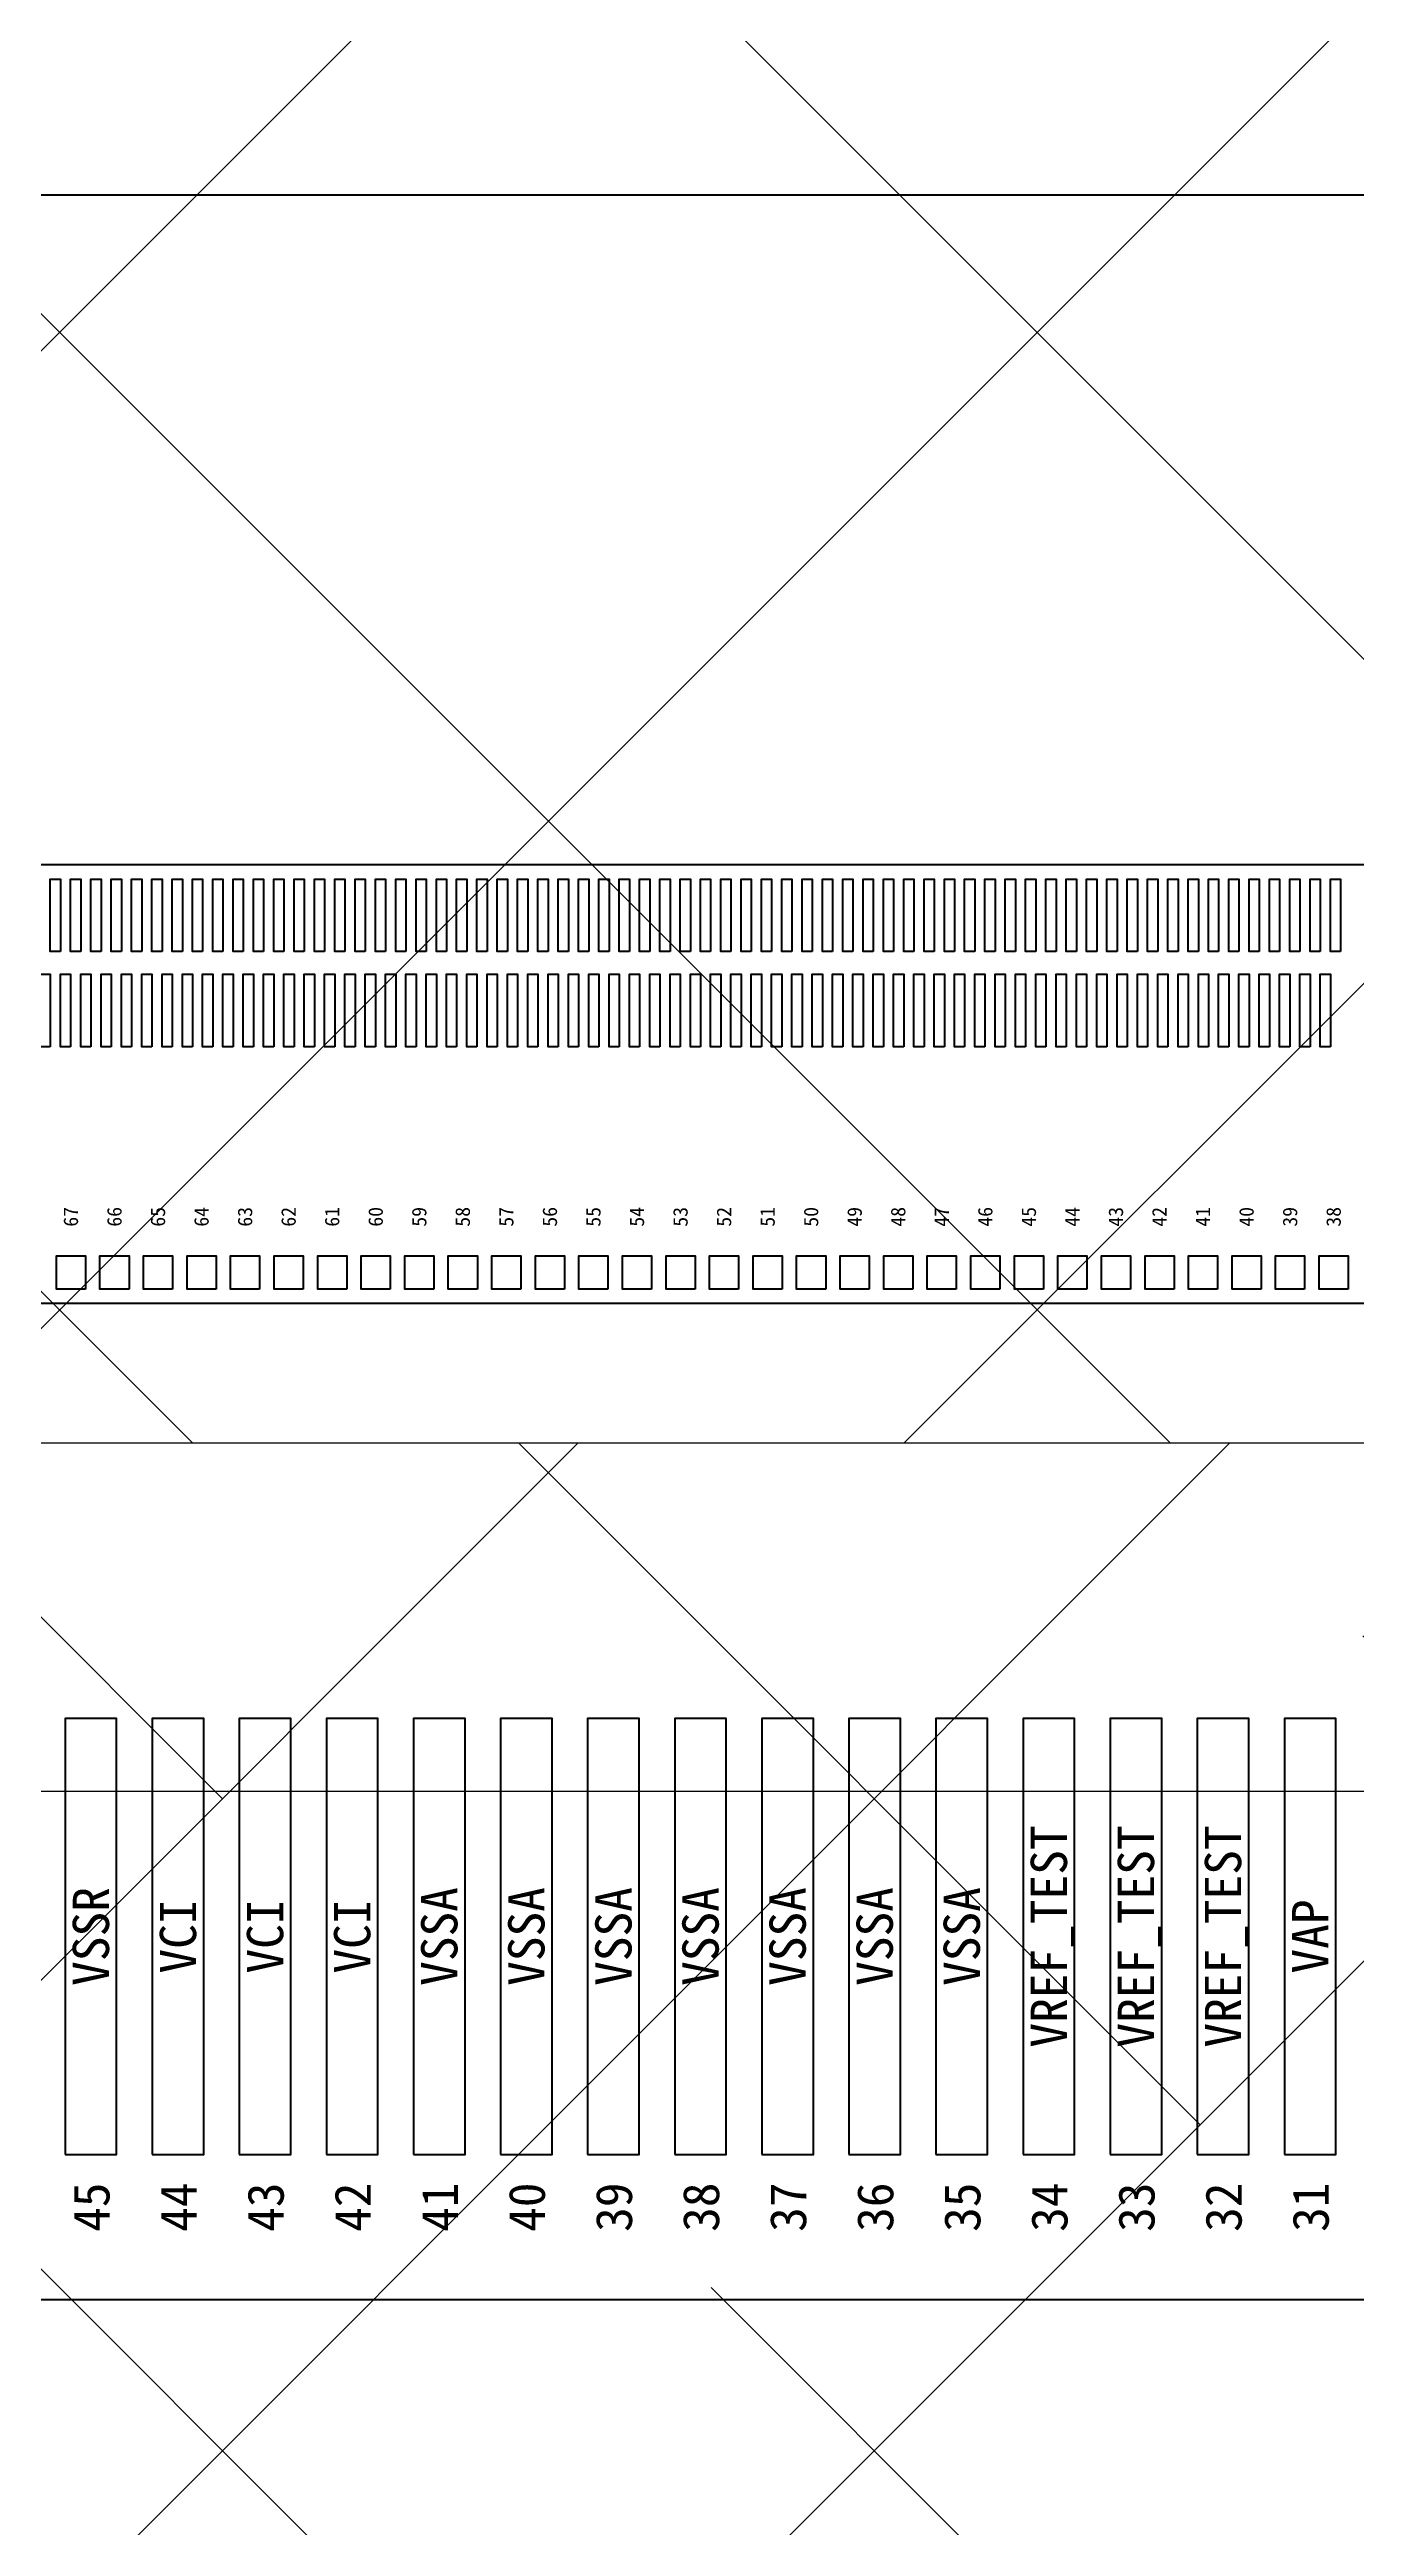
# Model space of a CAD drawing. Header units: millimetres. Extents: x -14728 to -14345, y -1653 to -1382.
# Drawn here: x -14628.402 to -14626.603, y -1502.199 to -1498.786 of the extents above; entities that cross this region are included whole.
import ezdxf
from ezdxf.enums import TextEntityAlignment as Align

# ---------------------------------------------------------------- set-up
doc = ezdxf.new("R2010")
doc.units = ezdxf.units.MM
for name, color, linetype in [('FPC', 41, 'Continuous'), ('lcd', 4, 'Continuous'), ('T-SHADING黑白双面胶', 5, 'Continuous'), ('遮光胶带', 160, 'Continuous')]:
    doc.layers.add(name, color=color, linetype=linetype)
for name, color, linetype, lineweight in [('GATE.drawing', 3, 'Continuous', 100), ('L122.drawing', 7, 'Continuous', 100), ('TFT_line.drawing', 3, 'Continuous', 100)]:
    doc.layers.add(name, color=color, linetype=linetype, lineweight=lineweight)
doc.styles.get("Standard").update_dxf_attribs({"font": 'SimSun.ttf'})

# ---------------------------------------------------------------- blocks, each defined once
blk = doc.blocks.new('BL20260327')
at = {"layer": 'T-SHADING黑白双面胶', "ltscale": 0.2}
h = blk.add_hatch(dxfattribs=at)
h.set_pattern_fill('ANSI37,_O', color=256, scale=0.3)
h.set_pattern_definition([(45, (-15383.40399561759, 139.4954036169188), (-0.6735192090801864, 0.6735192090801865), []), (135, (-15383.40399561759, 139.4954036169188), (-0.6735192090801865, -0.6735192090801864), [])])
h.paths.add_polyline_path([(-14838.02374252227, -1518.564671805531), (-14838.02374252227, -1448.74467180553), (-14889.62374252227, -1448.74467180553), (-14889.62374252227, -1518.56467180553)])
h.paths.add_polyline_path([(-14839.22374252224, -1515.344671805531), (-14888.42374252227, -1515.34467180553), (-14888.42374252227, -1449.944671805531), (-14839.22374252227, -1449.944671805531)], flags=16)
at = {"layer": '遮光胶带'}
h = blk.add_hatch(dxfattribs=at)
h.set_pattern_fill('ANSI38,_O', color=201, scale=0.2)
h.set_pattern_definition([(45, (-15383.40399561759, 139.4954036169188), (-0.4490128060534576, 0.4490128060534577), []), (135, (-15383.40399561759, 139.4954036169188), (-1.347038418160373, 0.4490128060534578), [1.5875, -0.9525000000000001])])
h.paths.add_polyline_path([(-14840.70335398741, -1519.97467180553), (-14838.02374252227, -1519.97467180553), (-14838.02374252227, -1518.564671805531), (-14889.62374252227, -1518.564671805531), (-14889.62374252227, -1519.97467180553), (-14887.00413105716, -1519.97467180553), (-14887.00413105716, -1521.154671805225), (-14882.70374252226, -1521.154671805225), (-14882.70374252226, -1522.664671805546), (-14847.35374252227, -1522.66467180553), (-14847.35374252227, -1521.154671805225), (-14840.70335398741, -1521.154671805225)])
at = {"layer": 'T-SHADING黑白双面胶'}
blk.add_line((-14889.62374252227, -1518.564671805531), (-14838.02374252227, -1518.564671805531), dxfattribs=at)
blk = doc.blocks.new('fpc_pad')
at = {"layer": 'GATE.drawing', "color": 3, "linetype": 'Continuous', "lineweight": 100}
blk.add_lwpolyline([(-0.0355, -0.3005), (0.0355, -0.3005), (0.0355, 0.3005), (-0.0355, 0.3005)], close=True, dxfattribs=at)
blk = doc.blocks.new('NV3030B1N_PAD_NOshift')
at = {"layer": 'TFT_line.drawing', "color": 3, "linetype": 'Continuous', "lineweight": 100}
for points in [[(-7.65, -0.3025), (7.65, -0.3025), (7.65, 0.3025), (-7.65, 0.3025)], [(-5.082000000000001, 0.1825), (-5.068000000000001, 0.1825), (-5.068000000000001, 0.2825), (-5.082000000000001, 0.2825)], [(-5.054, 0.1825), (-5.04, 0.1825), (-5.04, 0.2825), (-5.054, 0.2825)], [(-5.026000000000001, 0.1825), (-5.012, 0.1825), (-5.012, 0.2825), (-5.026000000000001, 0.2825)], [(-4.998, 0.1825), (-4.984, 0.1825), (-4.984, 0.2825), (-4.998, 0.2825)], [(-4.970000000000001, 0.1825), (-4.956, 0.1825), (-4.956, 0.2825), (-4.970000000000001, 0.2825)], [(-4.942, 0.1825), (-4.928000000000001, 0.1825), (-4.928000000000001, 0.2825), (-4.942, 0.2825)], [(-4.914000000000001, 0.1825), (-4.9, 0.1825), (-4.9, 0.2825), (-4.914000000000001, 0.2825)], [(-4.886, 0.1825), (-4.872000000000001, 0.1825), (-4.872000000000001, 0.2825), (-4.886, 0.2825)], [(-4.858000000000001, 0.1825), (-4.844, 0.1825), (-4.844, 0.2825), (-4.858000000000001, 0.2825)], [(-4.83, 0.1825), (-4.816000000000001, 0.1825), (-4.816000000000001, 0.2825), (-4.83, 0.2825)], [(-4.802, 0.1825), (-4.788, 0.1825), (-4.788, 0.2825), (-4.802, 0.2825)], [(-4.774, 0.1825), (-4.760000000000001, 0.1825), (-4.760000000000001, 0.2825), (-4.774, 0.2825)], [(-4.746, 0.1825), (-4.732, 0.1825), (-4.732, 0.2825), (-4.746, 0.2825)], [(-4.718, 0.1825), (-4.704000000000001, 0.1825), (-4.704000000000001, 0.2825), (-4.718, 0.2825)], [(-4.69, 0.1825), (-4.676, 0.1825), (-4.676, 0.2825), (-4.69, 0.2825)], [(-4.662000000000001, 0.1825), (-4.648000000000001, 0.1825), (-4.648000000000001, 0.2825), (-4.662000000000001, 0.2825)], [(-4.634, 0.1825), (-4.62, 0.1825), (-4.62, 0.2825), (-4.634, 0.2825)], [(-4.606000000000001, 0.1825), (-4.592000000000001, 0.1825), (-4.592000000000001, 0.2825), (-4.606000000000001, 0.2825)], [(-4.578, 0.1825), (-4.564, 0.1825), (-4.564, 0.2825), (-4.578, 0.2825)], [(-4.550000000000001, 0.1825), (-4.536, 0.1825), (-4.536, 0.2825), (-4.550000000000001, 0.2825)], [(-4.522, 0.1825), (-4.508, 0.1825), (-4.508, 0.2825), (-4.522, 0.2825)], [(-4.494000000000001, 0.1825), (-4.48, 0.1825), (-4.48, 0.2825), (-4.494000000000001, 0.2825)], [(-4.466, 0.1825), (-4.452, 0.1825), (-4.452, 0.2825), (-4.466, 0.2825)], [(-4.438000000000001, 0.1825), (-4.424, 0.1825), (-4.424, 0.2825), (-4.438000000000001, 0.2825)], [(-4.41, 0.1825), (-4.396000000000001, 0.1825), (-4.396000000000001, 0.2825), (-4.41, 0.2825)], [(-4.382000000000001, 0.1825), (-4.368, 0.1825), (-4.368, 0.2825), (-4.382000000000001, 0.2825)], [(-4.354, 0.1825), (-4.340000000000001, 0.1825), (-4.340000000000001, 0.2825), (-4.354, 0.2825)], [(-4.326000000000001, 0.1825), (-4.312, 0.1825), (-4.312, 0.2825), (-4.326000000000001, 0.2825)], [(-4.298, 0.1825), (-4.284000000000001, 0.1825), (-4.284000000000001, 0.2825), (-4.298, 0.2825)], [(-4.27, 0.1825), (-4.256, 0.1825), (-4.256, 0.2825), (-4.27, 0.2825)], [(-4.242, 0.1825), (-4.228000000000001, 0.1825), (-4.228000000000001, 0.2825), (-4.242, 0.2825)], [(-4.214, 0.1825), (-4.2, 0.1825), (-4.2, 0.2825), (-4.214, 0.2825)], [(-4.186, 0.1825), (-4.172000000000001, 0.1825), (-4.172000000000001, 0.2825), (-4.186, 0.2825)], [(-4.158, 0.1825), (-4.144, 0.1825), (-4.144, 0.2825), (-4.158, 0.2825)], [(-4.130000000000001, 0.1825), (-4.116000000000001, 0.1825), (-4.116000000000001, 0.2825), (-4.130000000000001, 0.2825)], [(-4.102, 0.1825), (-4.088, 0.1825), (-4.088, 0.2825), (-4.102, 0.2825)], [(-4.074000000000001, 0.1825), (-4.06, 0.1825), (-4.06, 0.2825), (-4.074000000000001, 0.2825)], [(-4.046, 0.1825), (-4.032, 0.1825), (-4.032, 0.2825), (-4.046, 0.2825)], [(-4.018000000000001, 0.1825), (-4.004, 0.1825), (-4.004, 0.2825), (-4.018000000000001, 0.2825)], [(-3.99, 0.1825), (-3.976, 0.1825), (-3.976, 0.2825), (-3.99, 0.2825)], [(-3.962, 0.1825), (-3.948, 0.1825), (-3.948, 0.2825), (-3.962, 0.2825)], [(-3.934, 0.1825), (-3.92, 0.1825), (-3.92, 0.2825), (-3.934, 0.2825)], [(-3.906, 0.1825), (-3.892, 0.1825), (-3.892, 0.2825), (-3.906, 0.2825)], [(-3.878, 0.1825), (-3.864, 0.1825), (-3.864, 0.2825), (-3.878, 0.2825)], [(-3.850000000000001, 0.1825), (-3.836, 0.1825), (-3.836, 0.2825), (-3.850000000000001, 0.2825)], [(-3.822000000000001, 0.1825), (-3.808, 0.1825), (-3.808, 0.2825), (-3.822000000000001, 0.2825)], [(-3.794000000000001, 0.1825), (-3.78, 0.1825), (-3.78, 0.2825), (-3.794000000000001, 0.2825)], [(-3.766000000000001, 0.1825), (-3.752, 0.1825), (-3.752, 0.2825), (-3.766000000000001, 0.2825)], [(-3.738, 0.1825), (-3.724, 0.1825), (-3.724, 0.2825), (-3.738, 0.2825)], [(-3.71, 0.1825), (-3.696, 0.1825), (-3.696, 0.2825), (-3.71, 0.2825)], [(-3.682, 0.1825), (-3.668, 0.1825), (-3.668, 0.2825), (-3.682, 0.2825)], [(-3.654, 0.1825), (-3.64, 0.1825), (-3.64, 0.2825), (-3.654, 0.2825)], [(-3.626, 0.1825), (-3.612, 0.1825), (-3.612, 0.2825), (-3.626, 0.2825)], [(-3.598, 0.1825), (-3.584, 0.1825), (-3.584, 0.2825), (-3.598, 0.2825)], [(-3.57, 0.1825), (-3.556, 0.1825), (-3.556, 0.2825), (-3.57, 0.2825)], [(-3.542, 0.1825), (-3.528, 0.1825), (-3.528, 0.2825), (-3.542, 0.2825)], [(-3.514, 0.1825), (-3.5, 0.1825), (-3.5, 0.2825), (-3.514, 0.2825)], [(-3.486, 0.1825), (-3.472, 0.1825), (-3.472, 0.2825), (-3.486, 0.2825)], [(-3.458, 0.1825), (-3.444, 0.1825), (-3.444, 0.2825), (-3.458, 0.2825)], [(-3.43, 0.1825), (-3.416, 0.1825), (-3.416, 0.2825), (-3.43, 0.2825)], [(-3.402, 0.1825), (-3.388, 0.1825), (-3.388, 0.2825), (-3.402, 0.2825)], [(-3.374, 0.1825), (-3.36, 0.1825), (-3.36, 0.2825), (-3.374, 0.2825)], [(-3.346, 0.1825), (-3.332, 0.1825), (-3.332, 0.2825), (-3.346, 0.2825)], [(-3.318, 0.1825), (-3.304, 0.1825), (-3.304, 0.2825), (-3.318, 0.2825)], [(-5.068000000000001, 0.0515), (-5.054, 0.0515), (-5.054, 0.1515), (-5.068000000000001, 0.1515)], [(-5.04, 0.0515), (-5.026000000000001, 0.0515), (-5.026000000000001, 0.1515), (-5.04, 0.1515)], [(-5.012, 0.0515), (-4.998, 0.0515), (-4.998, 0.1515), (-5.012, 0.1515)], [(-4.984, 0.0515), (-4.970000000000001, 0.0515), (-4.970000000000001, 0.1515), (-4.984, 0.1515)], [(-4.956, 0.0515), (-4.942, 0.0515), (-4.942, 0.1515), (-4.956, 0.1515)], [(-4.928000000000001, 0.0515), (-4.914000000000001, 0.0515), (-4.914000000000001, 0.1515), (-4.928000000000001, 0.1515)], [(-4.9, 0.0515), (-4.886, 0.0515), (-4.886, 0.1515), (-4.9, 0.1515)], [(-4.872000000000001, 0.0515), (-4.858000000000001, 0.0515), (-4.858000000000001, 0.1515), (-4.872000000000001, 0.1515)], [(-4.844, 0.0515), (-4.83, 0.0515), (-4.83, 0.1515), (-4.844, 0.1515)], [(-4.816000000000001, 0.0515), (-4.802, 0.0515), (-4.802, 0.1515), (-4.816000000000001, 0.1515)], [(-4.788, 0.0515), (-4.774, 0.0515), (-4.774, 0.1515), (-4.788, 0.1515)], [(-4.760000000000001, 0.0515), (-4.746, 0.0515), (-4.746, 0.1515), (-4.760000000000001, 0.1515)], [(-4.732, 0.0515), (-4.718, 0.0515), (-4.718, 0.1515), (-4.732, 0.1515)], [(-4.704000000000001, 0.0515), (-4.69, 0.0515), (-4.69, 0.1515), (-4.704000000000001, 0.1515)], [(-4.676, 0.0515), (-4.662000000000001, 0.0515), (-4.662000000000001, 0.1515), (-4.676, 0.1515)], [(-4.648000000000001, 0.0515), (-4.634, 0.0515), (-4.634, 0.1515), (-4.648000000000001, 0.1515)], [(-4.62, 0.0515), (-4.606000000000001, 0.0515), (-4.606000000000001, 0.1515), (-4.62, 0.1515)], [(-4.592000000000001, 0.0515), (-4.578, 0.0515), (-4.578, 0.1515), (-4.592000000000001, 0.1515)], [(-4.564, 0.0515), (-4.550000000000001, 0.0515), (-4.550000000000001, 0.1515), (-4.564, 0.1515)], [(-4.536, 0.0515), (-4.522, 0.0515), (-4.522, 0.1515), (-4.536, 0.1515)], [(-4.508, 0.0515), (-4.494000000000001, 0.0515), (-4.494000000000001, 0.1515), (-4.508, 0.1515)], [(-4.48, 0.0515), (-4.466, 0.0515), (-4.466, 0.1515), (-4.48, 0.1515)], [(-4.452, 0.0515), (-4.438000000000001, 0.0515), (-4.438000000000001, 0.1515), (-4.452, 0.1515)], [(-4.424, 0.0515), (-4.41, 0.0515), (-4.41, 0.1515), (-4.424, 0.1515)], [(-4.396000000000001, 0.0515), (-4.382000000000001, 0.0515), (-4.382000000000001, 0.1515), (-4.396000000000001, 0.1515)], [(-4.368, 0.0515), (-4.354, 0.0515), (-4.354, 0.1515), (-4.368, 0.1515)], [(-4.340000000000001, 0.0515), (-4.326000000000001, 0.0515), (-4.326000000000001, 0.1515), (-4.340000000000001, 0.1515)], [(-4.312, 0.0515), (-4.298, 0.0515), (-4.298, 0.1515), (-4.312, 0.1515)], [(-4.284000000000001, 0.0515), (-4.27, 0.0515), (-4.27, 0.1515), (-4.284000000000001, 0.1515)], [(-4.256, 0.0515), (-4.242, 0.0515), (-4.242, 0.1515), (-4.256, 0.1515)], [(-4.228000000000001, 0.0515), (-4.214, 0.0515), (-4.214, 0.1515), (-4.228000000000001, 0.1515)], [(-4.2, 0.0515), (-4.186, 0.0515), (-4.186, 0.1515), (-4.2, 0.1515)], [(-4.172000000000001, 0.0515), (-4.158, 0.0515), (-4.158, 0.1515), (-4.172000000000001, 0.1515)], [(-4.144, 0.0515), (-4.130000000000001, 0.0515), (-4.130000000000001, 0.1515), (-4.144, 0.1515)], [(-4.116000000000001, 0.0515), (-4.102, 0.0515), (-4.102, 0.1515), (-4.116000000000001, 0.1515)], [(-4.088, 0.0515), (-4.074000000000001, 0.0515), (-4.074000000000001, 0.1515), (-4.088, 0.1515)], [(-4.06, 0.0515), (-4.046, 0.0515), (-4.046, 0.1515), (-4.06, 0.1515)], [(-4.032, 0.0515), (-4.018000000000001, 0.0515), (-4.018000000000001, 0.1515), (-4.032, 0.1515)], [(-4.004, 0.0515), (-3.99, 0.0515), (-3.99, 0.1515), (-4.004, 0.1515)], [(-3.976, 0.0515), (-3.962, 0.0515), (-3.962, 0.1515), (-3.976, 0.1515)], [(-3.948, 0.0515), (-3.934, 0.0515), (-3.934, 0.1515), (-3.948, 0.1515)], [(-3.92, 0.0515), (-3.906, 0.0515), (-3.906, 0.1515), (-3.92, 0.1515)], [(-3.892, 0.0515), (-3.878, 0.0515), (-3.878, 0.1515), (-3.892, 0.1515)], [(-3.864, 0.0515), (-3.850000000000001, 0.0515), (-3.850000000000001, 0.1515), (-3.864, 0.1515)], [(-3.836, 0.0515), (-3.822000000000001, 0.0515), (-3.822000000000001, 0.1515), (-3.836, 0.1515)], [(-3.808, 0.0515), (-3.794000000000001, 0.0515), (-3.794000000000001, 0.1515), (-3.808, 0.1515)], [(-3.78, 0.0515), (-3.766000000000001, 0.0515), (-3.766000000000001, 0.1515), (-3.78, 0.1515)], [(-3.752, 0.0515), (-3.738, 0.0515), (-3.738, 0.1515), (-3.752, 0.1515)], [(-3.724, 0.0515), (-3.71, 0.0515), (-3.71, 0.1515), (-3.724, 0.1515)], [(-3.696, 0.0515), (-3.682, 0.0515), (-3.682, 0.1515), (-3.696, 0.1515)], [(-3.668, 0.0515), (-3.654, 0.0515), (-3.654, 0.1515), (-3.668, 0.1515)], [(-3.64, 0.0515), (-3.626, 0.0515), (-3.626, 0.1515), (-3.64, 0.1515)], [(-3.612, 0.0515), (-3.598, 0.0515), (-3.598, 0.1515), (-3.612, 0.1515)], [(-3.584, 0.0515), (-3.57, 0.0515), (-3.57, 0.1515), (-3.584, 0.1515)], [(-3.556, 0.0515), (-3.542, 0.0515), (-3.542, 0.1515), (-3.556, 0.1515)], [(-3.528, 0.0515), (-3.514, 0.0515), (-3.514, 0.1515), (-3.528, 0.1515)], [(-3.5, 0.0515), (-3.486, 0.0515), (-3.486, 0.1515), (-3.5, 0.1515)], [(-3.472, 0.0515), (-3.458, 0.0515), (-3.458, 0.1515), (-3.472, 0.1515)], [(-3.444, 0.0515), (-3.43, 0.0515), (-3.43, 0.1515), (-3.444, 0.1515)], [(-3.416, 0.0515), (-3.402, 0.0515), (-3.402, 0.1515), (-3.416, 0.1515)], [(-3.388, 0.0515), (-3.374, 0.0515), (-3.374, 0.1515), (-3.388, 0.1515)], [(-3.36, 0.0515), (-3.346, 0.0515), (-3.346, 0.1515), (-3.36, 0.1515)], [(-3.332, 0.0515), (-3.318, 0.0515), (-3.318, 0.1515), (-3.332, 0.1515)], [(-3.304, 0.0515), (-3.29, 0.0515), (-3.29, 0.1515), (-3.304, 0.1515)], [(-5.0925, -0.2825), (-5.0525, -0.2825), (-5.0525, -0.2365), (-5.0925, -0.2365)], [(-5.032500000000001, -0.2825), (-4.992500000000001, -0.2825), (-4.992500000000001, -0.2365), (-5.032500000000001, -0.2365)], [(-4.9725, -0.2825), (-4.9325, -0.2825), (-4.9325, -0.2365), (-4.9725, -0.2365)], [(-4.912500000000001, -0.2825), (-4.8725, -0.2825), (-4.8725, -0.2365), (-4.912500000000001, -0.2365)], [(-4.8525, -0.2825), (-4.8125, -0.2825), (-4.8125, -0.2365), (-4.8525, -0.2365)], [(-4.7925, -0.2825), (-4.7525, -0.2825), (-4.7525, -0.2365), (-4.7925, -0.2365)], [(-4.732500000000001, -0.2825), (-4.692500000000001, -0.2825), (-4.692500000000001, -0.2365), (-4.732500000000001, -0.2365)], [(-4.6725, -0.2825), (-4.6325, -0.2825), (-4.6325, -0.2365), (-4.6725, -0.2365)], [(-4.612500000000001, -0.2825), (-4.572500000000001, -0.2825), (-4.572500000000001, -0.2365), (-4.612500000000001, -0.2365)], [(-4.5525, -0.2825), (-4.5125, -0.2825), (-4.5125, -0.2365), (-4.5525, -0.2365)], [(-4.492500000000001, -0.2825), (-4.452500000000001, -0.2825), (-4.452500000000001, -0.2365), (-4.492500000000001, -0.2365)], [(-4.4325, -0.2825), (-4.3925, -0.2825), (-4.3925, -0.2365), (-4.4325, -0.2365)], [(-4.3725, -0.2825), (-4.3325, -0.2825), (-4.3325, -0.2365), (-4.3725, -0.2365)], [(-4.3125, -0.2825), (-4.2725, -0.2825), (-4.2725, -0.2365), (-4.3125, -0.2365)], [(-4.2525, -0.2825), (-4.2125, -0.2825), (-4.2125, -0.2365), (-4.2525, -0.2365)], [(-4.192500000000001, -0.2825), (-4.152500000000001, -0.2825), (-4.152500000000001, -0.2365), (-4.192500000000001, -0.2365)], [(-4.1325, -0.2825), (-4.0925, -0.2825), (-4.0925, -0.2365), (-4.1325, -0.2365)], [(-4.072500000000001, -0.2825), (-4.032500000000001, -0.2825), (-4.032500000000001, -0.2365), (-4.072500000000001, -0.2365)], [(-4.0125, -0.2825), (-3.9725, -0.2825), (-3.9725, -0.2365), (-4.0125, -0.2365)], [(-3.9525, -0.2825), (-3.912500000000001, -0.2825), (-3.912500000000001, -0.2365), (-3.9525, -0.2365)], [(-3.892500000000001, -0.2825), (-3.852500000000001, -0.2825), (-3.852500000000001, -0.2365), (-3.892500000000001, -0.2365)], [(-3.832500000000001, -0.2825), (-3.7925, -0.2825), (-3.7925, -0.2365), (-3.832500000000001, -0.2365)], [(-3.7725, -0.2825), (-3.7325, -0.2825), (-3.7325, -0.2365), (-3.7725, -0.2365)], [(-3.7125, -0.2825), (-3.6725, -0.2825), (-3.6725, -0.2365), (-3.7125, -0.2365)], [(-3.6525, -0.2825), (-3.6125, -0.2825), (-3.6125, -0.2365), (-3.6525, -0.2365)], [(-3.5925, -0.2825), (-3.5525, -0.2825), (-3.5525, -0.2365), (-3.5925, -0.2365)], [(-3.5325, -0.2825), (-3.4925, -0.2825), (-3.4925, -0.2365), (-3.5325, -0.2365)], [(-3.4725, -0.2825), (-3.4325, -0.2825), (-3.4325, -0.2365), (-3.4725, -0.2365)], [(-3.4125, -0.2825), (-3.3725, -0.2825), (-3.3725, -0.2365), (-3.4125, -0.2365)], [(-3.3525, -0.2825), (-3.3125, -0.2825), (-3.3125, -0.2365), (-3.3525, -0.2365)]]:
    blk.add_lwpolyline(points, close=True, dxfattribs=at)
blk = doc.blocks.new('ic_all')
at = {"color": 1, "linetype": 'Continuous', "lineweight": 100, "xscale": -1}
blk.add_blockref('NV3030B1N_PAD_NOshift', (0, 0.002), dxfattribs=at)
at = {"layer": 'L122.drawing', "color": 7, "linetype": 'Continuous', "lineweight": 100}
for s, p in [('67', (3.33228, -0.18086)), ('66', (3.39228, -0.18086)), ('65', (3.45228, -0.18086)), ('64', (3.51228, -0.18086)), ('63', (3.57228, -0.18086)), ('62', (3.63228, -0.18086)), ('61', (3.69228, -0.18086)), ('60', (3.75228, -0.18086)), ('59', (3.81228, -0.18086)), ('58', (3.87228, -0.18086)), ('57', (3.93228, -0.18086)), ('56', (3.992280000000001, -0.18086)), ('55', (4.052280000000001, -0.18086)), ('54', (4.11228, -0.18086)), ('53', (4.172280000000001, -0.18086)), ('52', (4.23228, -0.18086)), ('51', (4.292280000000001, -0.18086)), ('50', (4.35228, -0.18086)), ('49', (4.41228, -0.18086)), ('48', (4.47228, -0.18086)), ('47', (4.53228, -0.18086)), ('46', (4.592280000000001, -0.18086)), ('45', (4.65228, -0.18086)), ('44', (4.712280000000001, -0.18086)), ('43', (4.77228, -0.18086)), ('42', (4.832280000000001, -0.18086)), ('41', (4.89228, -0.18086)), ('40', (4.95228, -0.18086)), ('39', (5.012280000000001, -0.18086)), ('38', (5.07228, -0.18086))]:
    blk.add_text(s, height=0.02, rotation=90, dxfattribs=at).set_placement(p, align=Align.MIDDLE_CENTER)
blk = doc.blocks.new('zw$6EA4')
at = {"layer": 'lcd', "color": 4, "linetype": 'Continuous', "lineweight": 100}
for p, q in [((-25.80000000000001, -34.20000000000001), (25.80000000000001, -34.20000000000001)), ((-25.80000000000001, -37.10000000000001), (25.80000000000001, -37.10000000000001))]:
    blk.add_line(p, q, dxfattribs=at)
at = {"color": 1, "linetype": 'Continuous', "lineweight": 100}
blk.add_blockref('ic_all', (0, -35.42750000000001), dxfattribs=at)
at = {"color": 1, "linetype": 'Continuous', "lineweight": 100, "row_count": 1, "column_count": 141, "row_spacing": 0.6010000000000001, "column_spacing": 0.12}
blk.add_blockref('fpc_pad', (-8.399999999999999, -36.60000000000001), dxfattribs=at)
at = {"layer": 'L122.drawing', "color": 7, "linetype": 'Continuous', "lineweight": 100}
for s, p in [('VREF_TEST', (4.680000000000003, -36.60000000000001)), ('VREF_TEST', (4.800000000000001, -36.60000000000001)), ('VREF_TEST', (4.920000000000002, -36.60000000000001)), ('VSSR', (3.360000000000003, -36.60000000000001)), ('VSSA', (3.840000000000003, -36.60000000000001)), ('VSSA', (3.960000000000001, -36.60000000000001)), ('VSSA', (4.080000000000002, -36.60000000000001)), ('VSSA', (4.200000000000003, -36.60000000000001)), ('VSSA', (4.32, -36.60000000000001)), ('VSSA', (4.440000000000001, -36.60000000000001)), ('VSSA', (4.560000000000002, -36.60000000000001)), ('VAP', (5.040000000000003, -36.60000000000001)), ('VCI', (3.48, -36.60000000000001)), ('VCI', (3.600000000000001, -36.60000000000001)), ('VCI', (3.720000000000002, -36.60000000000001)), ('45', (3.360660000000003, -36.97299000000001)), ('44', (3.48066, -36.97299000000001)), ('43', (3.600660000000001, -36.97299000000001)), ('42', (3.720660000000002, -36.97299000000001)), ('41', (3.84066, -36.97299000000001)), ('40', (3.960660000000001, -36.97299000000001)), ('39', (4.080660000000002, -36.97299000000001)), ('38', (4.200660000000003, -36.97299000000001)), ('37', (4.320660000000004, -36.97299000000001)), ('36', (4.440660000000001, -36.97299000000001)), ('35', (4.560660000000002, -36.97299000000001)), ('34', (4.680660000000003, -36.97299000000001)), ('33', (4.800660000000001, -36.97299000000001)), ('32', (4.920660000000002, -36.97299000000001)), ('31', (5.040660000000003, -36.97299000000001))]:
    blk.add_text(s, height=0.05, rotation=90, dxfattribs=at).set_placement(p, align=Align.MIDDLE_CENTER)

msp = doc.modelspace()

# ---------------------------------------------------------------- linework, layer by layer
at = {"layer": 'FPC'}
msp.add_line((-14620.87509179626, -1501.186457168342), (-14642.56509179626, -1501.186457168342), dxfattribs=at)

# ---------------------------------------------------------------- block references
msp.add_blockref('BL20260327', (232.1186507260009, 17.85821463718776))
at = {"color": 4}
msp.add_blockref('zw$6EA4', (-14631.70509179627, -1464.786457168343), dxfattribs=at)

doc.saveas('drawing.dxf')
